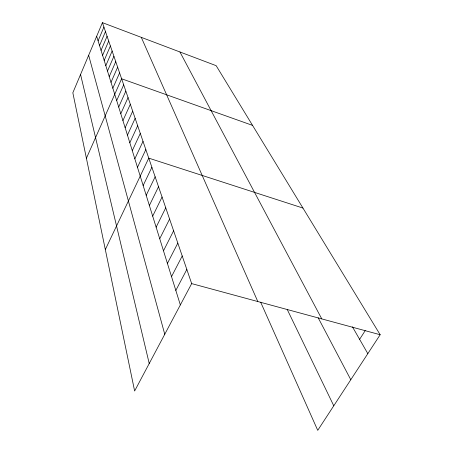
<?xml version="1.0" encoding="UTF-8"?>
<svg xmlns="http://www.w3.org/2000/svg" width="453" height="453" viewBox="0 0 453 453"><rect width="100%" height="100%" fill="white"/><g stroke="black" fill="none" stroke-linecap="round" stroke-linejoin="round"><path stroke-width="0.68" d="M102.418 22.65L72.837 92.78L134.626 391.001L191.67 283.606L102.418 22.65L216.155 65.674L380.163 334.733L317.734 430.35L260.662 302.179M98.086 40.849L103.924 27.061M99.547 45.543L105.475 31.597M101.047 50.362L107.067 36.257M102.593 55.317L108.709 41.047M104.179 60.413L110.396 45.98M105.815 65.657L112.129 51.047M107.491 71.047L113.913 56.268M109.224 76.602L115.753 61.642M111.008 82.321L117.644 67.18M112.842 88.216L119.598 72.888M86.404 158.261L121.608 78.771L252.553 125.385M116.687 100.566L123.686 84.841M118.703 107.033L125.832 91.11M120.781 113.714L128.046 97.582M122.933 120.611L130.334 104.269M125.153 127.74L132.695 111.183M127.452 135.119L135.141 118.335M129.824 142.746L137.672 125.741M132.287 150.645L140.3 133.403M134.835 158.827L143.012 141.347M137.48 167.316L145.832 149.586M105.323 249.586L148.754 158.137L302.949 208.063M143.154 185.532L151.885 167.287M146.2 195.322L155.141 176.806M149.377 205.515L158.533 186.715M152.684 216.132L162.066 197.044M156.132 227.196L165.747 207.819M159.728 238.748L169.598 219.065M163.482 250.809L173.612 230.815M167.412 263.42L177.819 243.102M171.523 276.613L182.219 255.968M175.826 290.435L186.829 269.456M359.614 339.331L365.237 330.594M191.67 283.606L380.163 334.733M352.445 326.823L367.819 353.64M179.937 51.97L321.772 318.895M318.182 317.791L350.792 379.722M287.225 309.478L333.77 405.792M141.291 37.356L257.808 301.545M96.665 36.285L180.345 304.931M88.652 55.277L164.756 334.274M80.555 74.479L149.224 363.521"/></g></svg>
